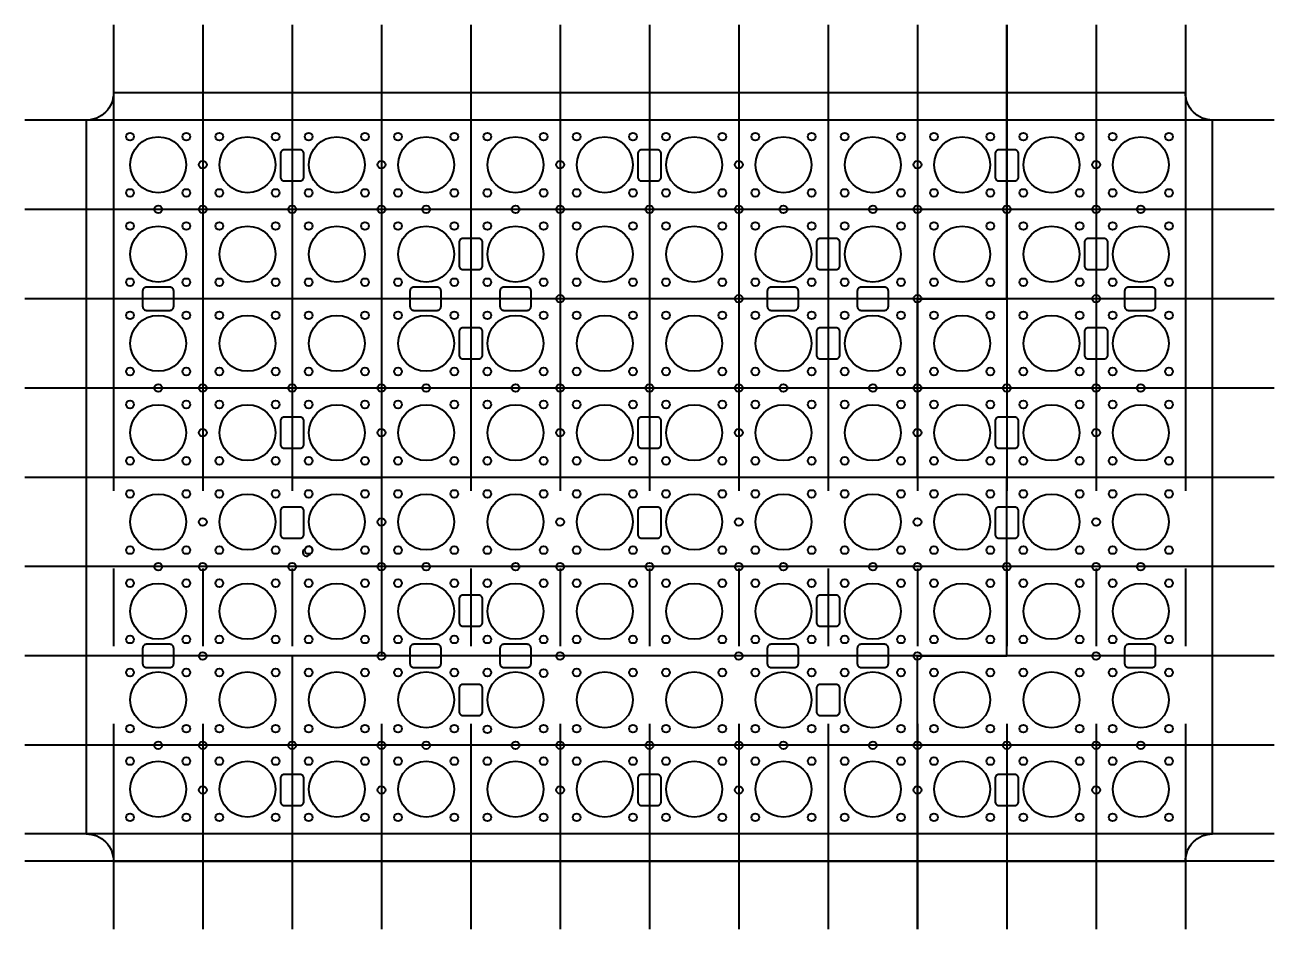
# Model space of a CAD drawing. Header units: millimetres. Extents: x -4815 to 20749, y -4662 to 5111.
# Drawn here: x 3242.99 to 3263.09, y 694.92 to 709.47 of the extents above; entities that cross this region are included whole.
import ezdxf

# ---------------------------------------------------------------- set-up
doc = ezdxf.new("R2010")
doc.units = ezdxf.units.MM
doc.header["$LTSCALE"] = 10
doc.header["$MEASUREMENT"] = 0
doc.linetypes.add('CENTER2', pattern=[1.125, 0.75, -0.125, 0.125, -0.125])
doc.layers.add('A-ANNO-CNTR', color=10, linetype='CENTER2')
doc.layers.add('A-DETL-___2', color=2, linetype='Continuous')

msp = doc.modelspace()

# ---------------------------------------------------------------- linework, layer by layer
at = {"layer": 'A-ANNO-CNTR', "lineweight": 40, "transparency": 33554687}
for p, q in [((3244.415, 709.471), (3244.415, 694.919)), ((3245.852, 709.471), (3245.852, 694.919)), ((3247.29, 709.471), (3247.29, 694.919)), ((3248.727, 709.471), (3248.727, 694.919)), ((3250.165, 709.471), (3250.165, 694.919)), ((3251.602, 709.471), (3251.602, 694.919)), ((3253.04, 709.471), (3253.04, 694.919)), ((3254.477, 709.471), (3254.477, 694.919)), ((3255.915, 709.471), (3255.915, 694.919)), ((3257.352, 709.471), (3257.352, 694.919)), ((3258.79, 709.471), (3258.79, 694.919)), ((3260.227, 709.471), (3260.227, 694.919)), ((3261.665, 709.471), (3261.665, 694.919))]:
    msp.add_line(p, q, dxfattribs=at)
at = {"layer": 'A-ANNO-CNTR', "linetype": 'ByBlock', "lineweight": 40, "transparency": 33554687}
for p, q in [((3263.09, 707.939), (3242.99, 707.939)), ((3263.09, 706.502), (3242.99, 706.502)), ((3263.09, 705.064), (3242.99, 705.064)), ((3263.09, 703.627), (3242.99, 703.627)), ((3263.09, 702.189), (3242.99, 702.189)), ((3263.09, 700.752), (3242.99, 700.752)), ((3263.09, 699.314), (3242.99, 699.314)), ((3263.09, 697.877), (3242.99, 697.877)), ((3263.09, 696.45), (3242.99, 696.45)), ((3263.09, 696.013), (3242.99, 696.013))]:
    msp.add_line(p, q, dxfattribs=at)
at = {"layer": 'A-DETL-___2', "lineweight": 40, "transparency": 33554687}
msp.add_line((3243.977, 707.939), (3243.977, 696.45), dxfattribs=at)
for points in [[(3244.415, 696.013), (3244.415, 696.013), (3261.665, 696.013, -0.414214), (3262.102, 696.45), (3262.102, 707.939, -0.414214), (3261.665, 708.377), (3244.415, 708.377, -0.414214), (3243.977, 707.939), (3243.977, 696.45, -0.414214)], [(3247.415, 706.96, 0.414214), (3247.477, 707.022), (3247.477, 707.397, 0.414214), (3247.415, 707.46), (3247.165, 707.46, 0.414214), (3247.102, 707.397), (3247.102, 707.022, 0.414214), (3247.165, 706.96)], [(3253.165, 706.96, 0.414214), (3253.227, 707.022), (3253.227, 707.397, 0.414214), (3253.165, 707.46), (3252.915, 707.46, 0.414214), (3252.852, 707.397), (3252.852, 707.022, 0.414214), (3252.915, 706.96)], [(3258.915, 706.96, 0.414214), (3258.977, 707.022), (3258.977, 707.397, 0.414214), (3258.915, 707.46), (3258.665, 707.46, 0.414214), (3258.602, 707.397), (3258.602, 707.022, 0.414214), (3258.665, 706.96)], [(3250.29, 705.533, 0.414214), (3250.352, 705.596), (3250.352, 705.971, 0.414214), (3250.29, 706.033), (3250.04, 706.033, 0.414214), (3249.977, 705.971), (3249.977, 705.596, 0.414214), (3250.04, 705.533)], [(3256.04, 705.533, 0.414214), (3256.102, 705.596), (3256.102, 705.971, 0.414214), (3256.04, 706.033), (3255.79, 706.033, 0.414214), (3255.727, 705.971), (3255.727, 705.596, 0.414214), (3255.79, 705.533)], [(3260.352, 705.533, 0.414214), (3260.415, 705.596), (3260.415, 705.971, 0.414214), (3260.352, 706.033), (3260.102, 706.033, 0.414214), (3260.04, 705.971), (3260.04, 705.596, 0.414214), (3260.102, 705.533)], [(3244.884, 704.939, 0.414214), (3244.946, 704.877), (3245.321, 704.877, 0.414214), (3245.384, 704.939), (3245.384, 705.189, 0.414214), (3245.321, 705.252), (3244.946, 705.252, 0.414214), (3244.884, 705.189)], [(3249.185, 704.939, 0.414214), (3249.248, 704.877), (3249.623, 704.877, 0.414214), (3249.685, 704.939), (3249.685, 705.189, 0.414214), (3249.623, 705.252), (3249.248, 705.252, 0.414214), (3249.185, 705.189)], [(3250.634, 704.939, 0.414214), (3250.696, 704.877), (3251.071, 704.877, 0.414214), (3251.134, 704.939), (3251.134, 705.189, 0.414214), (3251.071, 705.252), (3250.696, 705.252, 0.414214), (3250.634, 705.189)], [(3254.935, 704.939, 0.414214), (3254.998, 704.877), (3255.373, 704.877, 0.414214), (3255.435, 704.939), (3255.435, 705.189, 0.414214), (3255.373, 705.252), (3254.998, 705.252, 0.414214), (3254.935, 705.189)], [(3256.384, 704.939, 0.414214), (3256.446, 704.877), (3256.821, 704.877, 0.414214), (3256.884, 704.939), (3256.884, 705.189, 0.414214), (3256.821, 705.252), (3256.446, 705.252, 0.414214), (3256.384, 705.189)], [(3260.685, 704.939, 0.414214), (3260.748, 704.877), (3261.123, 704.877, 0.414214), (3261.185, 704.939), (3261.185, 705.189, 0.414214), (3261.123, 705.252), (3260.748, 705.252, 0.414214), (3260.685, 705.189)], [(3250.29, 704.096, 0.414214), (3250.352, 704.158), (3250.352, 704.533, 0.414214), (3250.29, 704.596), (3250.04, 704.596, 0.414214), (3249.977, 704.533), (3249.977, 704.158, 0.414214), (3250.04, 704.096)], [(3256.04, 704.096, 0.414214), (3256.102, 704.158), (3256.102, 704.533, 0.414214), (3256.04, 704.596), (3255.79, 704.596, 0.414214), (3255.727, 704.533), (3255.727, 704.158, 0.414214), (3255.79, 704.096)], [(3260.352, 704.096, 0.414214), (3260.415, 704.158), (3260.415, 704.533, 0.414214), (3260.352, 704.596), (3260.102, 704.596, 0.414214), (3260.04, 704.533), (3260.04, 704.158, 0.414214), (3260.102, 704.096)], [(3247.415, 702.658, 0.414214), (3247.477, 702.721), (3247.477, 703.096, 0.414214), (3247.415, 703.158), (3247.165, 703.158, 0.414214), (3247.102, 703.096), (3247.102, 702.721, 0.414214), (3247.165, 702.658)], [(3253.165, 702.658, 0.414214), (3253.227, 702.721), (3253.227, 703.096, 0.414214), (3253.165, 703.158), (3252.915, 703.158, 0.414214), (3252.852, 703.096), (3252.852, 702.721, 0.414214), (3252.915, 702.658)], [(3258.915, 702.658, 0.414214), (3258.977, 702.721), (3258.977, 703.096, 0.414214), (3258.915, 703.158), (3258.665, 703.158, 0.414214), (3258.602, 703.096), (3258.602, 702.721, 0.414214), (3258.665, 702.658)], [(3247.415, 701.21, 0.414214), (3247.477, 701.272), (3247.477, 701.647, 0.414214), (3247.415, 701.71), (3247.165, 701.71, 0.414214), (3247.102, 701.647), (3247.102, 701.272, 0.414214), (3247.165, 701.21)], [(3253.165, 701.21, 0.414214), (3253.227, 701.272), (3253.227, 701.647, 0.414214), (3253.165, 701.71), (3252.915, 701.71, 0.414214), (3252.852, 701.647), (3252.852, 701.272, 0.414214), (3252.915, 701.21)], [(3258.915, 701.21, 0.414214), (3258.977, 701.272), (3258.977, 701.647, 0.414214), (3258.915, 701.71), (3258.665, 701.71, 0.414214), (3258.602, 701.647), (3258.602, 701.272, 0.414214), (3258.665, 701.21)], [(3247.579, 700.96, 1.508577), (3247.498, 701.041, 1.508577)], [(3250.29, 699.794, 0.414214), (3250.352, 699.857), (3250.352, 700.232, 0.414214), (3250.29, 700.294), (3250.04, 700.294, 0.414214), (3249.977, 700.232), (3249.977, 699.857, 0.414214), (3250.04, 699.794)], [(3256.04, 699.794, 0.414214), (3256.102, 699.857), (3256.102, 700.232, 0.414214), (3256.04, 700.294), (3255.79, 700.294, 0.414214), (3255.727, 700.232), (3255.727, 699.857, 0.414214), (3255.79, 699.794)], [(3244.884, 699.189, 0.414214), (3244.946, 699.127), (3245.321, 699.127, 0.414214), (3245.384, 699.189), (3245.384, 699.439, 0.414214), (3245.321, 699.502), (3244.946, 699.502, 0.414214), (3244.884, 699.439)], [(3249.185, 699.189, 0.414214), (3249.248, 699.127), (3249.623, 699.127, 0.414214), (3249.685, 699.189), (3249.685, 699.439, 0.414214), (3249.623, 699.502), (3249.248, 699.502, 0.414214), (3249.185, 699.439)], [(3250.634, 699.189, 0.414214), (3250.696, 699.127), (3251.071, 699.127, 0.414214), (3251.134, 699.189), (3251.134, 699.439, 0.414214), (3251.071, 699.502), (3250.696, 699.502, 0.414214), (3250.634, 699.439)], [(3254.935, 699.189, 0.414214), (3254.998, 699.127), (3255.373, 699.127, 0.414214), (3255.435, 699.189), (3255.435, 699.439, 0.414214), (3255.373, 699.502), (3254.998, 699.502, 0.414214), (3254.935, 699.439)], [(3256.384, 699.189, 0.414214), (3256.446, 699.127), (3256.821, 699.127, 0.414214), (3256.884, 699.189), (3256.884, 699.439, 0.414214), (3256.821, 699.502), (3256.446, 699.502, 0.414214), (3256.384, 699.439)], [(3260.685, 699.189, 0.414214), (3260.748, 699.127), (3261.123, 699.127, 0.414214), (3261.185, 699.189), (3261.185, 699.439, 0.414214), (3261.123, 699.502), (3260.748, 699.502, 0.414214), (3260.685, 699.439)], [(3250.29, 698.357, 0.414214), (3250.352, 698.419), (3250.352, 698.794, 0.414214), (3250.29, 698.857), (3250.04, 698.857, 0.414214), (3249.977, 698.794), (3249.977, 698.419, 0.414214), (3250.04, 698.357)], [(3256.04, 698.357, 0.414214), (3256.102, 698.419), (3256.102, 698.794, 0.414214), (3256.04, 698.857), (3255.79, 698.857, 0.414214), (3255.727, 698.794), (3255.727, 698.419, 0.414214), (3255.79, 698.357)], [(3247.415, 696.908, 0.414214), (3247.477, 696.971), (3247.477, 697.346, 0.414214), (3247.415, 697.408), (3247.165, 697.408, 0.414214), (3247.102, 697.346), (3247.102, 696.971, 0.414214), (3247.165, 696.908)], [(3253.165, 696.908, 0.414214), (3253.227, 696.971), (3253.227, 697.346, 0.414214), (3253.165, 697.408), (3252.915, 697.408, 0.414214), (3252.852, 697.346), (3252.852, 696.971, 0.414214), (3252.915, 696.908)], [(3258.915, 696.908, 0.414214), (3258.977, 696.971), (3258.977, 697.346, 0.414214), (3258.915, 697.408), (3258.665, 697.408, 0.414214), (3258.602, 697.346), (3258.602, 696.971, 0.414214), (3258.665, 696.908)]]:
    msp.add_lwpolyline(points, format="xyb", close=True, dxfattribs=at)
for centre, radius in [((3244.681, 707.673), 0.0625), ((3245.586, 707.673), 0.0625), ((3246.118, 707.673), 0.0625), ((3247.024, 707.673), 0.0625), ((3247.556, 707.673), 0.0625), ((3248.461, 707.673), 0.0625), ((3248.993, 707.673), 0.0625), ((3249.899, 707.673), 0.0625), ((3250.431, 707.673), 0.0625), ((3251.336, 707.673), 0.0625), ((3251.868, 707.673), 0.0625), ((3252.774, 707.673), 0.0625), ((3253.306, 707.673), 0.0625), ((3254.211, 707.673), 0.0625), ((3254.743, 707.673), 0.0625), ((3255.649, 707.673), 0.0625), ((3255.649, 707.673), 0.0625), ((3256.181, 707.673), 0.0625), ((3257.086, 707.673), 0.0625), ((3257.618, 707.673), 0.0625), ((3258.524, 707.673), 0.0625), ((3259.056, 707.673), 0.0625), ((3259.961, 707.673), 0.0625), ((3260.493, 707.673), 0.0625), ((3261.399, 707.673), 0.0625), ((3245.134, 707.221), 0.45), ((3246.571, 707.221), 0.45), ((3248.009, 707.221), 0.45), ((3249.446, 707.221), 0.45), ((3250.884, 707.221), 0.45), ((3252.321, 707.221), 0.45), ((3253.759, 707.221), 0.45), ((3255.196, 707.221), 0.45), ((3256.634, 707.221), 0.45), ((3258.071, 707.221), 0.45), ((3259.509, 707.221), 0.45), ((3260.946, 707.221), 0.45), ((3245.852, 707.221), 0.0625), ((3248.727, 707.221), 0.0625), ((3251.602, 707.221), 0.0625), ((3254.477, 707.221), 0.0625), ((3257.352, 707.221), 0.0625), ((3260.227, 707.221), 0.0625), ((3244.681, 706.768), 0.0625), ((3245.586, 706.768), 0.0625), ((3246.118, 706.768), 0.0625), ((3247.024, 706.768), 0.0625), ((3247.556, 706.768), 0.0625), ((3248.461, 706.768), 0.0625), ((3248.993, 706.768), 0.0625), ((3249.899, 706.768), 0.0625), ((3250.431, 706.768), 0.0625), ((3251.336, 706.768), 0.0625), ((3251.868, 706.768), 0.0625), ((3252.774, 706.768), 0.0625), ((3253.306, 706.768), 0.0625), ((3254.211, 706.768), 0.0625), ((3254.743, 706.768), 0.0625), ((3254.743, 706.768), 0.0625), ((3255.649, 706.768), 0.0625), ((3256.181, 706.768), 0.0625), ((3257.086, 706.768), 0.0625), ((3257.618, 706.768), 0.0625), ((3258.524, 706.768), 0.0625), ((3259.056, 706.768), 0.0625), ((3259.961, 706.768), 0.0625), ((3260.493, 706.768), 0.0625), ((3261.399, 706.768), 0.0625), ((3245.134, 706.502), 0.0625), ((3245.852, 706.502), 0.0625), ((3247.29, 706.502), 0.0625), ((3248.727, 706.502), 0.0625), ((3249.446, 706.502), 0.0625), ((3250.884, 706.502), 0.0625), ((3251.602, 706.502), 0.0625), ((3253.04, 706.502), 0.0625), ((3254.477, 706.502), 0.0625), ((3255.196, 706.502), 0.0625), ((3256.634, 706.502), 0.0625), ((3257.352, 706.502), 0.0625), ((3258.79, 706.502), 0.0625), ((3260.227, 706.502), 0.0625), ((3260.946, 706.502), 0.0625), ((3244.681, 706.236), 0.0625), ((3245.586, 706.236), 0.0625), ((3246.118, 706.236), 0.0625), ((3247.024, 706.236), 0.0625), ((3247.556, 706.236), 0.0625), ((3248.461, 706.236), 0.0625), ((3248.993, 706.236), 0.0625), ((3249.899, 706.236), 0.0625), ((3250.431, 706.236), 0.0625), ((3251.336, 706.236), 0.0625), ((3251.868, 706.236), 0.0625), ((3252.774, 706.236), 0.0625), ((3253.306, 706.236), 0.0625), ((3254.211, 706.236), 0.0625), ((3254.743, 706.236), 0.0625), ((3255.649, 706.236), 0.0625), ((3256.181, 706.236), 0.0625), ((3257.086, 706.236), 0.0625), ((3257.618, 706.236), 0.0625), ((3258.524, 706.236), 0.0625), ((3259.056, 706.236), 0.0625), ((3259.961, 706.236), 0.0625), ((3260.493, 706.236), 0.0625), ((3261.399, 706.236), 0.0625), ((3245.134, 705.783), 0.45), ((3246.571, 705.783), 0.45), ((3248.009, 705.783), 0.45), ((3249.446, 705.783), 0.45), ((3250.884, 705.783), 0.45), ((3252.321, 705.783), 0.45), ((3253.759, 705.783), 0.45), ((3255.196, 705.783), 0.45), ((3256.634, 705.783), 0.45), ((3258.071, 705.783), 0.45), ((3259.509, 705.783), 0.45), ((3260.946, 705.783), 0.45), ((3244.681, 705.33), 0.0625), ((3245.586, 705.33), 0.0625), ((3246.118, 705.33), 0.0625), ((3247.024, 705.33), 0.0625), ((3247.556, 705.33), 0.0625), ((3248.461, 705.33), 0.0625), ((3248.993, 705.33), 0.0625), ((3249.899, 705.33), 0.0625), ((3250.431, 705.33), 0.0625), ((3251.336, 705.33), 0.0625), ((3251.868, 705.33), 0.0625), ((3252.774, 705.33), 0.0625), ((3253.306, 705.33), 0.0625), ((3254.211, 705.33), 0.0625), ((3254.743, 705.33), 0.0625), ((3255.649, 705.33), 0.0625), ((3256.181, 705.33), 0.0625), ((3257.086, 705.33), 0.0625), ((3257.618, 705.33), 0.0625), ((3258.524, 705.33), 0.0625), ((3259.056, 705.33), 0.0625), ((3259.961, 705.33), 0.0625), ((3260.493, 705.33), 0.0625), ((3261.399, 705.33), 0.0625), ((3251.602, 705.064), 0.0625), ((3254.477, 705.064), 0.0625), ((3257.352, 705.064), 0.0625), ((3260.227, 705.064), 0.0625), ((3244.681, 704.798), 0.0625), ((3245.134, 704.346), 0.45), ((3245.586, 704.798), 0.0625), ((3246.118, 704.798), 0.0625), ((3246.571, 704.346), 0.45), ((3247.024, 704.798), 0.0625), ((3247.556, 704.798), 0.0625), ((3248.009, 704.346), 0.45), ((3248.461, 704.798), 0.0625), ((3248.993, 704.798), 0.0625), ((3249.446, 704.346), 0.45), ((3249.899, 704.798), 0.0625), ((3250.431, 704.798), 0.0625), ((3250.884, 704.346), 0.45), ((3251.336, 704.798), 0.0625), ((3251.868, 704.798), 0.0625), ((3252.321, 704.346), 0.45), ((3252.774, 704.798), 0.0625), ((3253.306, 704.798), 0.0625), ((3253.759, 704.346), 0.45), ((3254.211, 704.798), 0.0625), ((3254.743, 704.798), 0.0625), ((3255.196, 704.346), 0.45), ((3255.649, 704.798), 0.0625), ((3256.181, 704.798), 0.0625), ((3256.634, 704.346), 0.45), ((3257.086, 704.798), 0.0625), ((3257.618, 704.798), 0.0625), ((3258.071, 704.346), 0.45), ((3258.524, 704.798), 0.0625), ((3259.056, 704.798), 0.0625), ((3259.509, 704.346), 0.45), ((3259.961, 704.798), 0.0625), ((3260.493, 704.798), 0.0625), ((3260.946, 704.346), 0.45), ((3261.399, 704.798), 0.0625), ((3244.681, 703.893), 0.0625), ((3245.586, 703.893), 0.0625), ((3246.118, 703.893), 0.0625), ((3247.024, 703.893), 0.0625), ((3247.556, 703.893), 0.0625), ((3248.461, 703.893), 0.0625), ((3248.993, 703.893), 0.0625), ((3249.899, 703.893), 0.0625), ((3250.431, 703.893), 0.0625), ((3251.336, 703.893), 0.0625), ((3251.868, 703.893), 0.0625), ((3252.774, 703.893), 0.0625), ((3253.306, 703.893), 0.0625), ((3254.211, 703.893), 0.0625), ((3254.743, 703.893), 0.0625), ((3255.649, 703.893), 0.0625), ((3256.181, 703.893), 0.0625), ((3257.086, 703.893), 0.0625), ((3257.618, 703.893), 0.0625), ((3258.524, 703.893), 0.0625), ((3259.056, 703.893), 0.0625), ((3259.961, 703.893), 0.0625), ((3260.493, 703.893), 0.0625), ((3261.399, 703.893), 0.0625), ((3245.134, 703.627), 0.0625), ((3245.852, 703.627), 0.0625), ((3247.29, 703.627), 0.0625), ((3248.727, 703.627), 0.0625), ((3249.446, 703.627), 0.0625), ((3250.884, 703.627), 0.0625), ((3251.602, 703.627), 0.0625), ((3253.04, 703.627), 0.0625), ((3254.477, 703.627), 0.0625), ((3255.196, 703.627), 0.0625), ((3256.634, 703.627), 0.0625), ((3257.352, 703.627), 0.0625), ((3258.79, 703.627), 0.0625), ((3260.227, 703.627), 0.0625), ((3260.946, 703.627), 0.0625), ((3244.681, 703.361), 0.0625), ((3245.134, 702.908), 0.45), ((3245.586, 703.361), 0.0625), ((3246.118, 703.361), 0.0625), ((3246.571, 702.908), 0.45), ((3247.024, 703.361), 0.0625), ((3247.556, 703.361), 0.0625), ((3248.009, 702.908), 0.45), ((3248.461, 703.361), 0.0625), ((3248.993, 703.361), 0.0625), ((3249.446, 702.908), 0.45), ((3249.899, 703.361), 0.0625), ((3250.431, 703.361), 0.0625), ((3250.884, 702.908), 0.45), ((3251.336, 703.361), 0.0625), ((3251.868, 703.361), 0.0625), ((3252.321, 702.908), 0.45), ((3252.774, 703.361), 0.0625), ((3253.306, 703.361), 0.0625), ((3253.759, 702.908), 0.45), ((3254.211, 703.361), 0.0625), ((3254.743, 703.361), 0.0625), ((3255.196, 702.908), 0.45), ((3255.649, 703.361), 0.0625), ((3256.181, 703.361), 0.0625), ((3256.634, 702.908), 0.45), ((3257.086, 703.361), 0.0625), ((3257.618, 703.361), 0.0625), ((3258.071, 702.908), 0.45), ((3258.524, 703.361), 0.0625), ((3259.056, 703.361), 0.0625), ((3259.509, 702.908), 0.45), ((3259.961, 703.361), 0.0625), ((3260.493, 703.361), 0.0625), ((3260.946, 702.908), 0.45), ((3261.399, 703.361), 0.0625), ((3261.399, 703.361), 0.0625), ((3245.852, 702.908), 0.0625), ((3248.727, 702.908), 0.0625), ((3251.602, 702.908), 0.0625), ((3254.477, 702.908), 0.0625), ((3257.352, 702.908), 0.0625), ((3260.227, 702.908), 0.0625), ((3244.681, 702.455), 0.0625), ((3245.586, 702.455), 0.0625), ((3246.118, 702.455), 0.0625), ((3247.024, 702.455), 0.0625), ((3247.556, 702.455), 0.0625), ((3248.461, 702.455), 0.0625), ((3248.993, 702.455), 0.0625), ((3249.899, 702.455), 0.0625), ((3250.431, 702.455), 0.0625), ((3251.336, 702.455), 0.0625), ((3251.868, 702.455), 0.0625), ((3252.774, 702.455), 0.0625), ((3253.306, 702.455), 0.0625), ((3254.211, 702.455), 0.0625), ((3254.743, 702.455), 0.0625), ((3255.649, 702.455), 0.0625), ((3256.181, 702.455), 0.0625), ((3257.086, 702.455), 0.0625), ((3257.618, 702.455), 0.0625), ((3258.524, 702.455), 0.0625), ((3259.056, 702.455), 0.0625), ((3259.961, 702.455), 0.0625), ((3260.493, 702.455), 0.0625), ((3260.493, 702.455), 0.0625), ((3261.399, 702.455), 0.0625), ((3244.681, 701.923), 0.0625), ((3245.134, 701.471), 0.45), ((3245.586, 701.923), 0.0625), ((3246.118, 701.923), 0.0625), ((3246.571, 701.471), 0.45), ((3247.024, 701.923), 0.0625), ((3247.556, 701.923), 0.0625), ((3248.009, 701.471), 0.45), ((3248.461, 701.923), 0.0625), ((3248.993, 701.923), 0.0625), ((3249.446, 701.471), 0.45), ((3249.899, 701.923), 0.0625), ((3250.431, 701.923), 0.0625), ((3250.884, 701.471), 0.45), ((3251.336, 701.923), 0.0625), ((3251.868, 701.923), 0.0625), ((3252.321, 701.471), 0.45), ((3252.774, 701.923), 0.0625), ((3253.306, 701.923), 0.0625), ((3253.759, 701.471), 0.45), ((3254.211, 701.923), 0.0625), ((3254.743, 701.923), 0.0625), ((3255.196, 701.471), 0.45), ((3255.649, 701.923), 0.0625), ((3256.181, 701.923), 0.0625), ((3256.634, 701.471), 0.45), ((3257.086, 701.923), 0.0625), ((3257.618, 701.923), 0.0625), ((3258.071, 701.471), 0.45), ((3258.524, 701.923), 0.0625), ((3259.056, 701.923), 0.0625), ((3259.509, 701.471), 0.45), ((3259.961, 701.923), 0.0625), ((3260.493, 701.923), 0.0625), ((3260.946, 701.471), 0.45), ((3261.399, 701.923), 0.0625), ((3245.852, 701.471), 0.0625), ((3248.727, 701.471), 0.0625), ((3251.602, 701.471), 0.0625), ((3254.477, 701.471), 0.0625), ((3257.352, 701.471), 0.0625), ((3260.227, 701.471), 0.0625), ((3244.681, 701.018), 0.0625), ((3245.586, 701.018), 0.0625), ((3246.118, 701.018), 0.0625), ((3247.024, 701.018), 0.0625), ((3247.556, 701.018), 0.0625), ((3248.461, 701.018), 0.0625), ((3248.993, 701.018), 0.0625), ((3249.899, 701.018), 0.0625), ((3250.431, 701.018), 0.0625), ((3251.336, 701.018), 0.0625), ((3251.868, 701.018), 0.0625), ((3252.774, 701.018), 0.0625), ((3253.306, 701.018), 0.0625), ((3254.211, 701.018), 0.0625), ((3254.743, 701.018), 0.0625), ((3255.649, 701.018), 0.0625), ((3256.181, 701.018), 0.0625), ((3257.086, 701.018), 0.0625), ((3257.618, 701.018), 0.0625), ((3258.524, 701.018), 0.0625), ((3259.056, 701.018), 0.0625), ((3259.961, 701.018), 0.0625), ((3260.493, 701.018), 0.0625), ((3261.399, 701.018), 0.0625), ((3245.134, 700.752), 0.0625), ((3245.852, 700.752), 0.0625), ((3247.29, 700.752), 0.0625), ((3248.727, 700.752), 0.0625), ((3249.446, 700.752), 0.0625), ((3250.884, 700.752), 0.0625), ((3251.602, 700.752), 0.0625), ((3253.04, 700.752), 0.0625), ((3254.477, 700.752), 0.0625), ((3255.196, 700.752), 0.0625), ((3256.634, 700.752), 0.0625), ((3257.352, 700.752), 0.0625), ((3258.79, 700.752), 0.0625), ((3260.227, 700.752), 0.0625), ((3260.946, 700.752), 0.0625), ((3244.681, 700.486), 0.0625), ((3245.134, 700.033), 0.45), ((3245.586, 700.486), 0.0625), ((3246.118, 700.486), 0.0625), ((3246.571, 700.033), 0.45), ((3247.024, 700.486), 0.0625), ((3247.556, 700.486), 0.0625), ((3248.009, 700.033), 0.45), ((3248.461, 700.486), 0.0625), ((3248.993, 700.486), 0.0625), ((3249.446, 700.033), 0.45), ((3249.899, 700.486), 0.0625), ((3250.431, 700.486), 0.0625), ((3250.884, 700.033), 0.45), ((3251.336, 700.486), 0.0625), ((3251.868, 700.486), 0.0625), ((3252.321, 700.033), 0.45), ((3252.774, 700.486), 0.0625), ((3253.306, 700.486), 0.0625), ((3253.759, 700.033), 0.45), ((3254.211, 700.486), 0.0625), ((3254.743, 700.486), 0.0625), ((3255.196, 700.033), 0.45), ((3255.649, 700.486), 0.0625), ((3256.181, 700.486), 0.0625), ((3256.634, 700.033), 0.45), ((3257.086, 700.486), 0.0625), ((3257.618, 700.486), 0.0625), ((3258.071, 700.033), 0.45), ((3258.524, 700.486), 0.0625), ((3259.056, 700.486), 0.0625), ((3259.509, 700.033), 0.45), ((3259.961, 700.486), 0.0625), ((3260.493, 700.486), 0.0625), ((3260.946, 700.033), 0.45), ((3261.399, 700.486), 0.0625), ((3244.681, 699.58), 0.0625), ((3245.586, 699.58), 0.0625), ((3246.118, 699.58), 0.0625), ((3247.024, 699.58), 0.0625), ((3247.556, 699.58), 0.0625), ((3248.461, 699.58), 0.0625), ((3248.993, 699.58), 0.0625), ((3249.899, 699.58), 0.0625), ((3250.431, 699.58), 0.0625), ((3251.336, 699.58), 0.0625), ((3251.868, 699.58), 0.0625), ((3252.774, 699.58), 0.0625), ((3253.306, 699.58), 0.0625), ((3254.211, 699.58), 0.0625), ((3254.743, 699.58), 0.0625), ((3255.649, 699.58), 0.0625), ((3256.181, 699.58), 0.0625), ((3257.086, 699.58), 0.0625), ((3257.618, 699.58), 0.0625), ((3258.524, 699.58), 0.0625), ((3259.056, 699.58), 0.0625), ((3259.961, 699.58), 0.0625), ((3260.493, 699.58), 0.0625), ((3261.399, 699.58), 0.0625), ((3245.852, 699.314), 0.0625), ((3248.727, 699.314), 0.0625), ((3251.602, 699.314), 0.0625), ((3254.477, 699.314), 0.0625), ((3257.352, 699.314), 0.0625), ((3260.227, 699.314), 0.0625), ((3244.681, 699.048), 0.0625), ((3245.134, 698.607), 0.45), ((3245.586, 699.048), 0.0625), ((3246.118, 699.048), 0.0625), ((3246.571, 698.607), 0.45), ((3247.024, 699.048), 0.0625), ((3247.556, 699.048), 0.0625), ((3248.009, 698.607), 0.45), ((3248.461, 699.048), 0.0625), ((3248.993, 699.048), 0.0625), ((3249.446, 698.607), 0.45), ((3249.899, 699.048), 0.0625), ((3250.431, 699.048), 0.0625), ((3250.884, 698.607), 0.45), ((3251.336, 699.037), 0.0625), ((3251.868, 699.048), 0.0625), ((3252.321, 698.607), 0.45), ((3252.774, 699.048), 0.0625), ((3253.306, 699.048), 0.0625), ((3253.759, 698.607), 0.45), ((3254.211, 699.048), 0.0625), ((3254.743, 699.048), 0.0625), ((3255.196, 698.607), 0.45), ((3255.649, 699.048), 0.0625), ((3256.181, 699.048), 0.0625), ((3256.634, 698.607), 0.45), ((3257.086, 699.048), 0.0625), ((3257.618, 699.048), 0.0625), ((3258.071, 698.607), 0.45), ((3258.524, 699.048), 0.0625), ((3258.524, 699.048), 0.0625), ((3259.056, 699.048), 0.0625), ((3259.509, 698.607), 0.45), ((3259.961, 699.048), 0.0625), ((3260.493, 699.048), 0.0625), ((3260.946, 698.607), 0.45), ((3261.399, 699.048), 0.0625), ((3244.681, 698.143), 0.0625), ((3245.586, 698.143), 0.0625), ((3246.118, 698.143), 0.0625), ((3247.024, 698.143), 0.0625), ((3247.556, 698.143), 0.0625), ((3248.461, 698.143), 0.0625), ((3248.993, 698.143), 0.0625), ((3249.899, 698.143), 0.0625), ((3250.431, 698.132), 0.0625), ((3251.336, 698.143), 0.0625), ((3251.868, 698.143), 0.0625), ((3252.774, 698.143), 0.0625), ((3253.306, 698.143), 0.0625), ((3254.211, 698.143), 0.0625), ((3254.743, 698.143), 0.0625), ((3255.649, 698.143), 0.0625), ((3256.181, 698.143), 0.0625), ((3257.086, 698.143), 0.0625), ((3257.618, 698.143), 0.0625), ((3257.618, 698.143), 0.0625), ((3258.524, 698.143), 0.0625), ((3259.056, 698.143), 0.0625), ((3259.961, 698.143), 0.0625), ((3260.493, 698.143), 0.0625), ((3261.399, 698.143), 0.0625), ((3245.134, 697.877), 0.0625), ((3245.852, 697.877), 0.0625), ((3247.29, 697.877), 0.0625), ((3248.727, 697.877), 0.0625), ((3249.446, 697.877), 0.0625), ((3250.884, 697.877), 0.0625), ((3251.602, 697.877), 0.0625), ((3253.04, 697.877), 0.0625), ((3254.477, 697.877), 0.0625), ((3255.196, 697.877), 0.0625), ((3256.634, 697.877), 0.0625), ((3257.352, 697.877), 0.0625), ((3258.79, 697.877), 0.0625), ((3260.227, 697.877), 0.0625), ((3260.946, 697.877), 0.0625), ((3244.681, 697.622), 0.0625), ((3245.586, 697.622), 0.0625), ((3246.118, 697.622), 0.0625), ((3247.024, 697.622), 0.0625), ((3247.556, 697.622), 0.0625), ((3248.461, 697.622), 0.0625), ((3248.993, 697.622), 0.0625), ((3249.899, 697.622), 0.0625), ((3250.431, 697.622), 0.0625), ((3251.336, 697.622), 0.0625), ((3251.868, 697.622), 0.0625), ((3252.774, 697.622), 0.0625), ((3253.306, 697.622), 0.0625), ((3254.211, 697.622), 0.0625), ((3254.743, 697.622), 0.0625), ((3255.649, 697.622), 0.0625), ((3256.181, 697.622), 0.0625), ((3257.086, 697.622), 0.0625), ((3257.618, 697.622), 0.0625), ((3258.524, 697.622), 0.0625), ((3259.056, 697.622), 0.0625), ((3259.961, 697.622), 0.0625), ((3260.493, 697.622), 0.0625), ((3261.399, 697.622), 0.0625), ((3245.134, 697.169), 0.45), ((3246.571, 697.169), 0.45), ((3248.009, 697.169), 0.45), ((3249.446, 697.169), 0.45), ((3250.884, 697.169), 0.45), ((3252.321, 697.169), 0.45), ((3253.759, 697.169), 0.45), ((3255.196, 697.169), 0.45), ((3256.634, 697.169), 0.45), ((3258.071, 697.169), 0.45), ((3259.509, 697.169), 0.45), ((3260.946, 697.169), 0.45), ((3245.852, 697.158), 0.0625), ((3248.727, 697.158), 0.0625), ((3251.602, 697.158), 0.0625), ((3254.477, 697.158), 0.0625), ((3257.352, 697.158), 0.0625), ((3260.227, 697.158), 0.0625), ((3244.681, 696.716), 0.0625), ((3245.586, 696.716), 0.0625), ((3246.118, 696.716), 0.0625), ((3247.024, 696.716), 0.0625), ((3247.556, 696.716), 0.0625), ((3248.461, 696.716), 0.0625), ((3248.993, 696.716), 0.0625), ((3249.899, 696.716), 0.0625), ((3250.431, 696.716), 0.0625), ((3251.336, 696.716), 0.0625), ((3251.868, 696.716), 0.0625), ((3252.774, 696.716), 0.0625), ((3253.306, 696.716), 0.0625), ((3254.211, 696.716), 0.0625), ((3254.743, 696.716), 0.0625), ((3255.649, 696.716), 0.0625), ((3256.181, 696.716), 0.0625), ((3257.086, 696.716), 0.0625), ((3257.618, 696.716), 0.0625), ((3258.524, 696.716), 0.0625), ((3259.056, 696.716), 0.0625), ((3259.961, 696.716), 0.0625), ((3260.493, 696.716), 0.0625), ((3261.399, 696.716), 0.0625)]:
    msp.add_circle(centre, radius, dxfattribs=at)
at = {"layer": 'Defpoints', "lineweight": 40, "transparency": 33554687}
msp.add_line((3248.727, 699.314), (3247.29, 699.314), dxfattribs=at)
for points in [[(3248.727, 709.471), (3248.727, 705.064), (3247.29, 705.064), (3247.29, 702.189), (3248.727, 702.189), (3248.727, 699.314), (3247.29, 699.314), (3247.29, 694.919)], [(3257.352, 694.919), (3257.352, 699.314), (3258.79, 699.314), (3258.79, 702.189), (3257.352, 702.189), (3257.352, 705.064), (3258.79, 705.064), (3258.79, 709.471)]]:
    msp.add_lwpolyline(points, dxfattribs=at)

doc.saveas('drawing.dxf')
